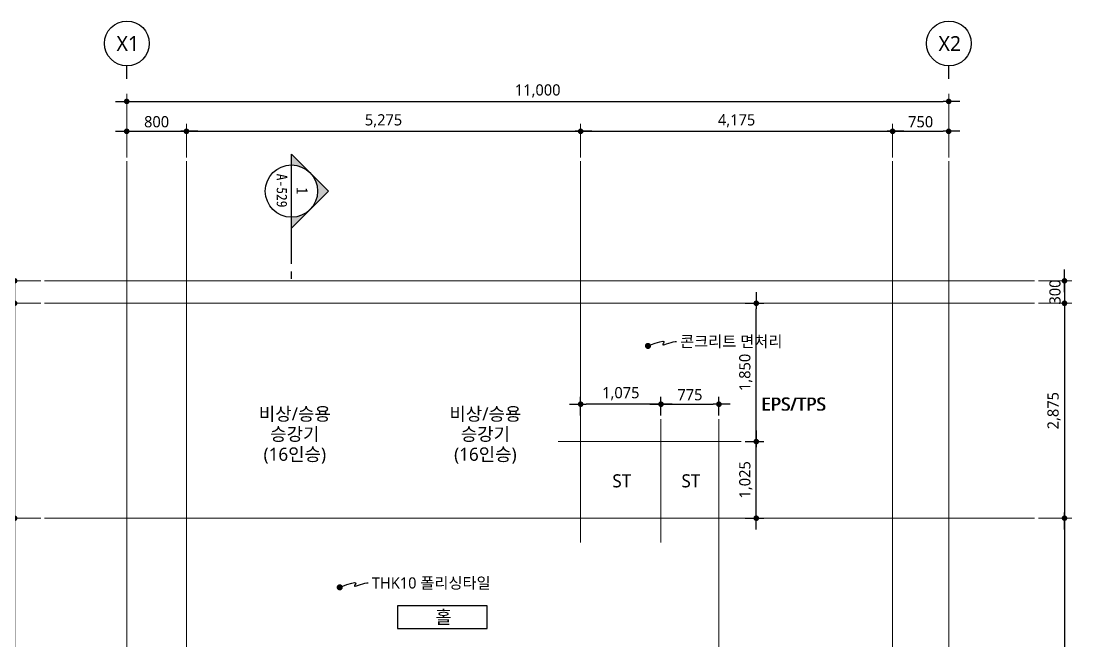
# Model space of a CAD drawing. Header units: millimetres. Extents: x 1424731 to 1631737, y 707248 to 849681.
# Drawn here: x 1468973 to 1483037, y 760089 to 768381 of the extents above; entities that cross this region are included whole.
import ezdxf
from ezdxf.enums import TextEntityAlignment as Align

# ---------------------------------------------------------------- set-up
doc = ezdxf.new("R2010")
doc.units = ezdxf.units.MM
doc.header["$MEASUREMENT"] = 0
doc.linetypes.add('CEN', pattern=[62, 60, -1, 0, -1])
doc.layers.get('0').update_dxf_attribs({"linetype": 'CONTINUOUS'})
for name, color, linetype, lineweight in [('A-AXIS-BUBL', 7, 'CONTINUOUS', 25), ('A-CNTL', 1, 'CEN', 15), ('A-DIMS', 7, 'CONTINUOUS', 25), ('A-MKXS-LEAD', 7, 'CONTINUOUS', 25), ('A-MKXS-MAK1', 3, 'CONTINUOUS', 25), ('A-MKXS-TEXT1', 3, 'CONTINUOUS', 25), ('A-MKXS-TEXT2', 7, 'CONTINUOUS', 25), ('A-MKXX-NAME', 3, 'CONTINUOUS', 25), ('A-MKXX-SYMB', 7, 'CONTINUOUS', 25), ('A-XXXX-TXT2', 3, 'CONTINUOUS', 25)]:
    doc.layers.add(name, color=color, linetype=linetype, lineweight=lineweight)
doc.styles.add('HY울릉도L', font='')
doc.styles.add('돋움체', font='')
doc.styles.add('맑은고딕', font='malgun.ttf')
doc.styles.get('HY울릉도L').set_extended_font_data('HYwulM')
doc.styles.get('돋움체').set_extended_font_data('DotumChe')
doc.dimstyles.new('CDIM', dxfattribs={"dimtxt": 3, "dimasz": 1.5, "dimexe": 2, "dimexo": 1, "dimgap": 1, "dimtad": 1, "dimdec": 0, "dimrnd": 0.5, "dimzin": 0, "dimdsep": 32, "dimlunit": 6, "dimtxsty": 'HY울릉도L', "dimblk1": '_CIDOT', "dimblk2": '_CIDOT', "dimsah": 1, "dimcen": 5.5, "dimclrd": 2, "dimclre": 2, "dimclrt": 7, "dimadec": 0, "dimazin": 0, "dimtfac": 1, "dimtdec": 0, "dimtix": 1, "dimtmove": 2, "dimatfit": 1, "dimldrblk": '_CIDOT', "dimfxl": 1, "dimtolj": 1, "dimtzin": 0, "dimlwd": -1, "dimarcsym": 0})

# ---------------------------------------------------------------- blocks, each defined once
blk = doc.blocks.new('_CIDOT')
at = {"color": 0, "linetype": 'ByBlock'}
blk.add_line((2, 0), (-1, 0), dxfattribs=at)
at = {"color": 0, "linetype": 'ByBlock', "const_width": 0.5}
blk.add_lwpolyline([(-0.25, 0, 1), (0.25, 0, 1)], format="xyb", close=True, dxfattribs=at)
blk = doc.blocks.new('*D522')
at = {"layer": 'A-DIMS', "transparency": 16777216}
for p, q in [((-1500, 75), (-1500, 150)), ((-1500, 0), (-1500, -300)), ((-1500, -375), (-1500, -450))]:
    blk.add_line(p, q, dxfattribs=at)
at = {"layer": 'A-DIMS', "lineweight": -2, "transparency": 16777216}
for p, q in [((-1150, 0), (-1600, 0)), ((-1150, -300), (-1600, -300))]:
    blk.add_line(p, q, dxfattribs=at)
at = {"layer": 'A-DIMS', "transparency": 16777216, "xscale": 75, "yscale": 75, "zscale": 75}
for p, rotation in [((-1500, 0), 270), ((-1500, -300), 90)]:
    blk.add_blockref('_CIDOT', p, dxfattribs=dict(at, rotation=rotation))
at = {"layer": 'A-DIMS', "color": 3, "transparency": 16777216, "insert": (-1627, -150), "char_height": 150, "attachment_point": 5, "rotation": 90, "style": '맑은고딕'}
blk.add_mtext('\\A1;300', dxfattribs=at)
blk = doc.blocks.new('*D523')
at = {"layer": 'A-DIMS', "lineweight": -2, "transparency": 16777216}
for p, q in [((800, 1650), (800, 2100)), ((6075, 1650), (6075, 2100))]:
    blk.add_line(p, q, dxfattribs=at)
at = {"layer": 'A-DIMS', "transparency": 16777216}
blk.add_line((875, 2000), (6000, 2000), dxfattribs=at)
at = {"layer": 'A-DIMS', "transparency": 16777216, "xscale": 75, "yscale": 75, "zscale": 75, "rotation": 180}
blk.add_blockref('_CIDOT', (800, 2000), dxfattribs=at)
at = {"layer": 'A-DIMS', "transparency": 16777216, "xscale": 75, "yscale": 75, "zscale": 75}
blk.add_blockref('_CIDOT', (6075, 2000), dxfattribs=at)
at = {"layer": 'A-DIMS', "color": 3, "transparency": 16777216, "insert": (3437, 2140), "char_height": 150, "attachment_point": 5, "style": '맑은고딕'}
blk.add_mtext('\\A1;5,275', dxfattribs=at)
blk = doc.blocks.new('*D524')
at = {"layer": 'A-DIMS', "lineweight": -2, "transparency": 16777216}
for p, q in [((0, 1650), (0, 2500)), ((11000, 1650), (11000, 2500))]:
    blk.add_line(p, q, dxfattribs=at)
at = {"layer": 'A-DIMS', "transparency": 16777216}
blk.add_line((75, 2400), (10925, 2400), dxfattribs=at)
at = {"layer": 'A-DIMS', "transparency": 16777216, "xscale": 75, "yscale": 75, "zscale": 75, "rotation": 180}
blk.add_blockref('_CIDOT', (0, 2400), dxfattribs=at)
at = {"layer": 'A-DIMS', "transparency": 16777216, "xscale": 75, "yscale": 75, "zscale": 75}
blk.add_blockref('_CIDOT', (11000, 2400), dxfattribs=at)
at = {"layer": 'A-DIMS', "color": 3, "transparency": 16777216, "insert": (5500, 2540), "char_height": 150, "attachment_point": 5, "style": '맑은고딕'}
blk.add_mtext('\\A1;11,000', dxfattribs=at)
blk = doc.blocks.new('*D525')
at = {"layer": 'A-DIMS', "lineweight": -2, "transparency": 16777216}
for p, q in [((0, 1650), (0, 2100)), ((800, 1650), (800, 2100))]:
    blk.add_line(p, q, dxfattribs=at)
at = {"layer": 'A-DIMS', "transparency": 16777216}
blk.add_line((75, 2000), (725, 2000), dxfattribs=at)
at = {"layer": 'A-DIMS', "transparency": 16777216, "xscale": 75, "yscale": 75, "zscale": 75, "rotation": 180}
blk.add_blockref('_CIDOT', (0, 2000), dxfattribs=at)
at = {"layer": 'A-DIMS', "transparency": 16777216, "xscale": 75, "yscale": 75, "zscale": 75}
blk.add_blockref('_CIDOT', (800, 2000), dxfattribs=at)
at = {"layer": 'A-DIMS', "color": 3, "transparency": 16777216, "insert": (400, 2127), "char_height": 150, "attachment_point": 5, "style": '맑은고딕'}
blk.add_mtext('\\A1;800', dxfattribs=at)
blk = doc.blocks.new('*D526')
at = {"layer": 'A-DIMS', "lineweight": -2, "transparency": 16777216}
for p, q in [((6075, 1650), (6075, 2100)), ((10250, 1650), (10250, 2100))]:
    blk.add_line(p, q, dxfattribs=at)
at = {"layer": 'A-DIMS', "transparency": 16777216}
blk.add_line((6150, 2000), (10175, 2000), dxfattribs=at)
at = {"layer": 'A-DIMS', "transparency": 16777216, "xscale": 75, "yscale": 75, "zscale": 75, "rotation": 180}
blk.add_blockref('_CIDOT', (6075, 2000), dxfattribs=at)
at = {"layer": 'A-DIMS', "transparency": 16777216, "xscale": 75, "yscale": 75, "zscale": 75}
blk.add_blockref('_CIDOT', (10250, 2000), dxfattribs=at)
at = {"layer": 'A-DIMS', "color": 3, "transparency": 16777216, "insert": (8162, 2140), "char_height": 150, "attachment_point": 5, "style": '맑은고딕'}
blk.add_mtext('\\A1;4,175', dxfattribs=at)
blk = doc.blocks.new('*D527')
at = {"layer": 'A-DIMS', "lineweight": -2, "transparency": 16777216}
for p, q in [((10250, 1650), (10250, 2100)), ((11000, 1650), (11000, 2100))]:
    blk.add_line(p, q, dxfattribs=at)
at = {"layer": 'A-DIMS', "transparency": 16777216}
blk.add_line((10325, 2000), (10925, 2000), dxfattribs=at)
at = {"layer": 'A-DIMS', "transparency": 16777216, "xscale": 75, "yscale": 75, "zscale": 75, "rotation": 180}
blk.add_blockref('_CIDOT', (10250, 2000), dxfattribs=at)
at = {"layer": 'A-DIMS', "transparency": 16777216, "xscale": 75, "yscale": 75, "zscale": 75}
blk.add_blockref('_CIDOT', (11000, 2000), dxfattribs=at)
at = {"layer": 'A-DIMS', "color": 3, "transparency": 16777216, "insert": (10625, 2127), "char_height": 150, "attachment_point": 5, "style": '맑은고딕'}
blk.add_mtext('\\A1;750', dxfattribs=at)
blk = doc.blocks.new('*D528')
at = {"layer": 'A-DIMS', "lineweight": -2, "transparency": 16777216}
for p, q in [((-1150, 0), (-2000, 0)), ((-1150, -13000), (-2000, -13000))]:
    blk.add_line(p, q, dxfattribs=at)
at = {"layer": 'A-DIMS', "transparency": 16777216}
blk.add_line((-1900, -75), (-1900, -12925), dxfattribs=at)
at = {"layer": 'A-DIMS', "transparency": 16777216, "xscale": 75, "yscale": 75, "zscale": 75}
for p, rotation in [((-1900, 0), 90), ((-1900, -13000), 270)]:
    blk.add_blockref('_CIDOT', p, dxfattribs=dict(at, rotation=rotation))
at = {"layer": 'A-DIMS', "color": 3, "transparency": 16777216, "insert": (-2040, -6500), "char_height": 150, "attachment_point": 5, "rotation": 90, "style": '맑은고딕'}
blk.add_mtext('\\A1;13,000', dxfattribs=at)
blk = doc.blocks.new('*D529')
at = {"layer": 'A-DIMS', "lineweight": -2, "transparency": 16777216}
for p, q in [((-1150, -300), (-1600, -300)), ((-1150, -3175), (-1600, -3175))]:
    blk.add_line(p, q, dxfattribs=at)
at = {"layer": 'A-DIMS', "transparency": 16777216}
blk.add_line((-1500, -375), (-1500, -3100), dxfattribs=at)
at = {"layer": 'A-DIMS', "transparency": 16777216, "xscale": 75, "yscale": 75, "zscale": 75}
for p, rotation in [((-1500, -300), 90), ((-1500, -3175), 270)]:
    blk.add_blockref('_CIDOT', p, dxfattribs=dict(at, rotation=rotation))
at = {"layer": 'A-DIMS', "color": 3, "transparency": 16777216, "insert": (-1640, -1737), "char_height": 150, "attachment_point": 5, "rotation": 90, "style": '맑은고딕'}
blk.add_mtext('\\A1;2,875', dxfattribs=at)
blk = doc.blocks.new('*D530')
at = {"layer": 'A-DIMS', "lineweight": -2, "transparency": 16777216}
for p, q in [((-1150, -3175), (-1600, -3175)), ((-1150, -5825), (-1600, -5825))]:
    blk.add_line(p, q, dxfattribs=at)
at = {"layer": 'A-DIMS', "transparency": 16777216}
blk.add_line((-1500, -3250), (-1500, -5750), dxfattribs=at)
at = {"layer": 'A-DIMS', "transparency": 16777216, "xscale": 75, "yscale": 75, "zscale": 75}
for p, rotation in [((-1500, -3175), 90), ((-1500, -5825), 270)]:
    blk.add_blockref('_CIDOT', p, dxfattribs=dict(at, rotation=rotation))
at = {"layer": 'A-DIMS', "color": 3, "transparency": 16777216, "insert": (-1640, -4500), "char_height": 150, "attachment_point": 5, "rotation": 90, "style": '맑은고딕'}
blk.add_mtext('\\A1;2,650', dxfattribs=at)
blk = doc.blocks.new('*D534')
at = {"layer": 'A-DIMS', "transparency": 16777216}
for p, q in [((12550, 75), (12550, 150)), ((12550, 0), (12550, -300)), ((12550, -375), (12550, -450))]:
    blk.add_line(p, q, dxfattribs=at)
at = {"layer": 'A-DIMS', "lineweight": -2, "transparency": 16777216}
for p, q in [((12200, 0), (12650, 0)), ((12200, -300), (12650, -300))]:
    blk.add_line(p, q, dxfattribs=at)
at = {"layer": 'A-DIMS', "transparency": 16777216, "xscale": 75, "yscale": 75, "zscale": 75}
for p, rotation in [((12550, 0), 270), ((12550, -300), 90)]:
    blk.add_blockref('_CIDOT', p, dxfattribs=dict(at, rotation=rotation))
at = {"layer": 'A-DIMS', "color": 3, "transparency": 16777216, "insert": (12423, -150), "char_height": 150, "attachment_point": 5, "rotation": 90, "style": '맑은고딕'}
blk.add_mtext('\\A1;300', dxfattribs=at)
blk = doc.blocks.new('*D535')
at = {"layer": 'A-DIMS', "lineweight": -2, "transparency": 16777216}
for p, q in [((12200, -300), (12650, -300)), ((12200, -3175), (12650, -3175))]:
    blk.add_line(p, q, dxfattribs=at)
at = {"layer": 'A-DIMS', "transparency": 16777216}
blk.add_line((12550, -375), (12550, -3100), dxfattribs=at)
at = {"layer": 'A-DIMS', "transparency": 16777216, "xscale": 75, "yscale": 75, "zscale": 75}
for p, rotation in [((12550, -300), 90), ((12550, -3175), 270)]:
    blk.add_blockref('_CIDOT', p, dxfattribs=dict(at, rotation=rotation))
at = {"layer": 'A-DIMS', "color": 3, "transparency": 16777216, "insert": (12410, -1737), "char_height": 150, "attachment_point": 5, "rotation": 90, "style": '맑은고딕'}
blk.add_mtext('\\A1;2,875', dxfattribs=at)
blk = doc.blocks.new('*D536')
at = {"layer": 'A-DIMS', "lineweight": -2, "transparency": 16777216}
for p, q in [((12200, -3175), (12650, -3175)), ((12200, -8975), (12650, -8975))]:
    blk.add_line(p, q, dxfattribs=at)
at = {"layer": 'A-DIMS', "transparency": 16777216}
blk.add_line((12550, -3250), (12550, -8900), dxfattribs=at)
at = {"layer": 'A-DIMS', "transparency": 16777216, "xscale": 75, "yscale": 75, "zscale": 75}
for p, rotation in [((12550, -3175), 90), ((12550, -8975), 270)]:
    blk.add_blockref('_CIDOT', p, dxfattribs=dict(at, rotation=rotation))
at = {"layer": 'A-DIMS', "color": 3, "transparency": 16777216, "insert": (12410, -6075), "char_height": 150, "attachment_point": 5, "rotation": 90, "style": '맑은고딕'}
blk.add_mtext('\\A1;5,800', dxfattribs=at)
blk = doc.blocks.new('CORE 4- 단면')
at = {"layer": 'A-MKXS-MAK1'}
h = blk.add_hatch(color=256, dxfattribs=at)
h.paths.add_polyline_path([(3895, 11325), (3647, 11078, 0.414214), (3647, 11572)])
h.paths.add_polyline_path([(3647, 11078), (3400, 10830), (3400, 10975, 0.198912)])
h.paths.add_polyline_path([(3647, 11572, 0.198912), (3400, 11675), (3400, 11820)])
h = blk.add_hatch(color=256, dxfattribs=at)
h.paths.add_polyline_path([(495, 845), (742, 597, 0.414214), (247, 597)])
h.paths.add_polyline_path([(742, 597), (990, 350), (845, 350, 0.198912)])
h.paths.add_polyline_path([(247, 597, 0.198912), (145, 350), (0, 350)])
for points in [[(12845, 650), (12945, 650), (12945, 350), (12845, 350)], [(3700, -3575), (3700, -3675), (3400, -3675), (3400, -3575)]]:
    blk.add_hatch(color=256, dxfattribs=at).paths.add_polyline_path(points)
for p, q in [((3400, 11820), (3895, 11325)), ((3400, 10352), (3400, 11820)), ((3400, 10830), (3895, 11325)), ((3400, 10152), (3400, 10252)), ((0, 350), (495, 845)), ((990, 350), (495, 845)), ((12945, 650), (12845, 650)), ((12845, 350), (12845, 650)), ((12945, 350), (12945, 650)), ((1468, 350), (0, 350)), ((1668, 350), (1568, 350)), ((12182, 350), (12082, 350)), ((12945, 350), (12282, 350)), ((3400, -2912), (3400, -2812)), ((3400, -3675), (3400, -3012)), ((3400, -3575), (3700, -3575)), ((3700, -3675), (3700, -3575)), ((3400, -3675), (3700, -3675))]:
    blk.add_line(p, q, dxfattribs=at)
for centre in [(3400, 11325), (495, 350)]:
    blk.add_circle(centre, 350, dxfattribs=at)
at = {"layer": 'A-MKXS-TEXT2', "style": '돋움체'}
for s, height, p in [('A-529', 140, (3272, 11332)), ('1', 150, (3544, 11329))]:
    blk.add_text(s, height=height, rotation=270, dxfattribs=at).set_placement(p, align=Align.MIDDLE)
for s, height, p in [('1', 150, (491, 494)), ('A-528', 140, (488, 222))]:
    blk.add_text(s, height=height, dxfattribs=at).set_placement(p, align=Align.MIDDLE)
blk = doc.blocks.new('비상승용승강기16인승')
at = {"layer": 'A-MKXX-NAME', "style": '맑은고딕'}
for s, p in [('비상/승용', (0, 270)), ('승강기', (0, 0)), ('(16인승)', (0, -270))]:
    blk.add_text(s, height=175, dxfattribs=at).set_placement(p, align=Align.MIDDLE_CENTER)
blk = doc.blocks.new('*D601')
at = {"layer": 'A-DIMS', "lineweight": -2, "transparency": 16777216}
for p, q in [((1478662, 762756), (1478912, 762756)), ((1478662, 761731), (1478912, 761731))]:
    blk.add_line(p, q, dxfattribs=at)
at = {"layer": 'A-DIMS', "transparency": 16777216}
blk.add_line((1478812, 761806), (1478812, 762681), dxfattribs=at)
at = {"layer": 'A-DIMS', "transparency": 16777216, "xscale": 75, "yscale": 75, "zscale": 75}
for p, rotation in [((1478812, 762756), 90), ((1478812, 761731), 270)]:
    blk.add_blockref('_CIDOT', p, dxfattribs=dict(at, rotation=rotation))
at = {"layer": 'A-DIMS', "color": 3, "transparency": 16777216, "insert": (1478672, 762244), "char_height": 150, "attachment_point": 5, "rotation": 90, "style": '맑은고딕'}
blk.add_mtext('\\A1;1,025', dxfattribs=at)
blk = doc.blocks.new('*D602')
at = {"layer": 'A-DIMS', "lineweight": -2, "transparency": 16777216}
for p, q in [((1478662, 764606), (1478912, 764606)), ((1478662, 762756), (1478912, 762756))]:
    blk.add_line(p, q, dxfattribs=at)
at = {"layer": 'A-DIMS', "transparency": 16777216}
blk.add_line((1478812, 762831), (1478812, 764531), dxfattribs=at)
at = {"layer": 'A-DIMS', "transparency": 16777216, "xscale": 75, "yscale": 75, "zscale": 75}
for p, rotation in [((1478812, 764606), 90), ((1478812, 762756), 270)]:
    blk.add_blockref('_CIDOT', p, dxfattribs=dict(at, rotation=rotation))
at = {"layer": 'A-DIMS', "color": 3, "transparency": 16777216, "insert": (1478672, 763681), "char_height": 150, "attachment_point": 5, "rotation": 90, "style": '맑은고딕'}
blk.add_mtext('\\A1;1,850', dxfattribs=at)
blk = doc.blocks.new('*D603')
at = {"layer": 'A-DIMS', "lineweight": -2, "transparency": 16777216}
for p, q in [((1477537, 763106), (1477537, 763356)), ((1478312, 763106), (1478312, 763356))]:
    blk.add_line(p, q, dxfattribs=at)
at = {"layer": 'A-DIMS', "transparency": 16777216}
blk.add_line((1477612, 763256), (1478237, 763256), dxfattribs=at)
at = {"layer": 'A-DIMS', "transparency": 16777216, "xscale": 75, "yscale": 75, "zscale": 75, "rotation": 180}
blk.add_blockref('_CIDOT', (1477537, 763256), dxfattribs=at)
at = {"layer": 'A-DIMS', "transparency": 16777216, "xscale": 75, "yscale": 75, "zscale": 75}
blk.add_blockref('_CIDOT', (1478312, 763256), dxfattribs=at)
at = {"layer": 'A-DIMS', "color": 3, "transparency": 16777216, "insert": (1477924, 763382), "char_height": 150, "attachment_point": 5, "style": '맑은고딕'}
blk.add_mtext('\\A1;775', dxfattribs=at)
blk = doc.blocks.new('*D604')
at = {"layer": 'A-DIMS', "lineweight": -2, "transparency": 16777216}
for p, q in [((1476462, 763106), (1476462, 763356)), ((1477537, 763106), (1477537, 763356))]:
    blk.add_line(p, q, dxfattribs=at)
at = {"layer": 'A-DIMS', "transparency": 16777216}
blk.add_line((1477462, 763256), (1476537, 763256), dxfattribs=at)
at = {"layer": 'A-DIMS', "transparency": 16777216, "xscale": 75, "yscale": 75, "zscale": 75, "rotation": 180}
blk.add_blockref('_CIDOT', (1476462, 763256), dxfattribs=at)
at = {"layer": 'A-DIMS', "transparency": 16777216, "xscale": 75, "yscale": 75, "zscale": 75}
blk.add_blockref('_CIDOT', (1477537, 763256), dxfattribs=at)
at = {"layer": 'A-DIMS', "color": 3, "transparency": 16777216, "insert": (1476999, 763397), "char_height": 150, "attachment_point": 5, "style": '맑은고딕'}
blk.add_mtext('\\A1;1,075', dxfattribs=at)
blk = doc.blocks.new('CORE1_GRID')
at = {"layer": 'A-AXIS-BUBL', "ltscale": 0.2}
for p, q in [((0, 2700), (0, 2875)), ((11000, 2700), (11000, 2875))]:
    blk.add_line(p, q, dxfattribs=at)
for centre in [(2.9, 3175), (11002.9, 3175)]:
    blk.add_circle(centre, 300, dxfattribs=at)
at = {"layer": 'A-CNTL'}
for p, q in [((0, 1600), (0, -14200)), ((800, 1600), (800, -14200)), ((6075, 1600), (6075, -3500)), ((10250, 1600), (10250, -12600)), ((11000, 1600), (11000, -14200)), ((-1100, 0), (12150, 0)), ((-1100, -300), (12150, -300)), ((7150, -1850), (7150, -3500)), ((7925, -1850), (7925, -12600)), ((5775, -2150), (8225, -2150)), ((-1100, -3175), (12150, -3175))]:
    blk.add_line(p, q, dxfattribs=at)
at = {"layer": 'A-XXXX-TXT2', "ltscale": 0.2, "style": '맑은고딕'}
for s, p in [('X1', (15, 3174.3)), ('X2', (11015, 3174.3))]:
    blk.add_text(s, height=200, dxfattribs=at).set_placement(p, align=Align.MIDDLE)
at = {"layer": 'A-DIMS'}
for base, p1, p2, picture, middle in [((11000, 2400), (0, 1600), (11000, 1600), '*D524', (5500, 2540.5)), ((800, 2000), (0, 1600), (800, 1600), '*D525', (400, 2127.5)), ((6075, 2000), (800, 1600), (6075, 1600), '*D523', (3437.5, 2140.1)), ((10250, 2000), (6075, 1600), (10250, 1600), '*D526', (8162.5, 2140.5)), ((11000, 2000), (10250, 1600), (11000, 1600), '*D527', (10625, 2127.5))]:
    dim = blk.add_linear_dim(base=base, p1=p1, p2=p2, dimstyle='CDIM', override={"dimscale": 50, "dimtxsty": '맑은고딕', "dimclrd": 256, "dimclre": 256, "dimclrt": 3}, dxfattribs=at)
    dim.commit()
    dim.dimension.update_dxf_attribs({"geometry": picture, "text_midpoint": middle})
for base, p1, p2, picture, middle in [((-1900, -13000), (-1100, 0), (-1100, -13000), '*D528', (-2040.5, -6500)), ((-1500, -300), (-1100, 0), (-1100, -300), '*D522', (-1627.5, -150)), ((12550, -300), (12150, 0), (12150, -300), '*D534', (12422.5, -150)), ((-1500, -3175), (-1100, -300), (-1100, -3175), '*D529', (-1640.1, -1737.5)), ((12550, -3175), (12150, -300), (12150, -3175), '*D535', (12409.9, -1737.5)), ((-1500, -5825), (-1100, -3175), (-1100, -5825), '*D530', (-1640.1, -4500)), ((12550, -8975), (12150, -3175), (12150, -8975), '*D536', (12409.9, -6075))]:
    dim = blk.add_linear_dim(base=base, p1=p1, p2=p2, angle=90, dimstyle='CDIM', override={"dimscale": 50, "dimtxsty": '맑은고딕', "dimclrd": 256, "dimclre": 256, "dimclrt": 3}, dxfattribs=at)
    dim.commit()
    dim.dimension.update_dxf_attribs({"geometry": picture, "text_midpoint": middle})

msp = doc.modelspace()

# ---------------------------------------------------------------- linework, layer by layer
at = {"layer": 'A-MKXS-LEAD', "const_width": 40}
for points in [[(1477342.2, 764037.6, 1), (1477383.6, 764033.4, 1)], [(1473217.1, 760808.6, 1), (1473258.5, 760804.4, 1)]]:
    msp.add_lwpolyline(points, format="xyb", close=True, dxfattribs=at)
at = {"layer": 'A-MKXS-LEAD'}
for points in [[(1477362.1, 764035.2), (1477459.8, 764072.1), (1477523.5, 764091.9), (1477559.8, 764098.4), (1477575.1, 764094.9), (1477576.3, 764085), (1477569.8, 764072.2), (1477562.3, 764060), (1477560.3, 764051.9), (1477569, 764050.6), (1477587.1, 764055), (1477612, 764063.2), (1477640.9, 764073.3), (1477671.1, 764083.4), (1477699.9, 764091.6), (1477724.6, 764095.9), (1477742.4, 764094.5)], [(1473237, 760806.2), (1473334.7, 760843), (1473398.4, 760862.9), (1473434.7, 760869.4), (1473450.1, 760865.9), (1473451.2, 760856), (1473444.7, 760843.2), (1473437.2, 760831), (1473435.2, 760822.9), (1473443.9, 760821.6), (1473462, 760826), (1473486.9, 760834.2), (1473515.8, 760844.3), (1473546, 760854.4), (1473574.8, 760862.6), (1473599.5, 760866.9), (1473617.4, 760865.4)]]:
    msp.add_lwpolyline(points, dxfattribs=at)
at = {"layer": 'A-MKXX-SYMB'}
msp.add_lwpolyline([(1474012.9, 760258.1), (1475212.9, 760258.1), (1475212.9, 760558.1), (1474012.9, 760558.1)], close=True, dxfattribs=at)

# ---------------------------------------------------------------- block references
msp.add_blockref('CORE 4- 단면', (1469192, 754781.2))
at = {"layer": 'A-CNTL'}
msp.add_blockref('CORE1_GRID', (1470387, 764906.2), dxfattribs=at)
at = {"layer": 'A-MKXX-NAME'}
for p in [(1472637, 762856.2), (1475187, 762856.2)]:
    msp.add_blockref('비상승용승강기16인승', p, dxfattribs=at)

# ---------------------------------------------------------------- texts
at = {"layer": 'A-MKXS-TEXT1', "style": '맑은고딕'}
for s, p in [('콘크리트 면처리', (1477793.3, 764094.8)), ('THK10 폴리싱타일', (1473667.4, 760865.4))]:
    msp.add_text(s, height=150, dxfattribs=at).set_placement(p, align=Align.MIDDLE_LEFT)
at = {"layer": 'A-MKXX-NAME', "style": '맑은고딕'}
for s, p in [('EPS/TPS', (1479307.4, 763258)), ('EPS/TPS', (1479316.3, 763258)), ('ST', (1477012, 762231.2)), ('ST', (1477937, 762231.2)), ('홀', (1474627.4, 760408.1))]:
    msp.add_text(s, height=175, dxfattribs=at).set_placement(p, align=Align.MIDDLE_CENTER)

# ---------------------------------------------------------------- dimensions: what is measured, and where the dimension line sits
at = {"layer": 'A-DIMS'}
for base, p1, p2, angle, picture, middle in [((1478812, 764606.2), (1478612, 762756.2), (1478612, 764606.2), 90, '*D602', (1478671.5, 763681.2)), ((1476462, 763256.2), (1477537, 763056.2), (1476462, 763056.2), 180, '*D604', (1476999.5, 763396.7)), ((1478812, 762756.2), (1478612, 761731.2), (1478612, 762756.2), 90, '*D601', (1478671.5, 762243.7))]:
    dim = msp.add_linear_dim(base=base, p1=p1, p2=p2, angle=angle, dimstyle='CDIM', override={"dimscale": 50, "dimtxsty": '맑은고딕', "dimclrd": 256, "dimclre": 256, "dimclrt": 3}, dxfattribs=at)
    dim.commit()
    dim.dimension.update_dxf_attribs({"geometry": picture, "text_midpoint": middle})
dim = msp.add_linear_dim(base=(1478312, 763256.2), p1=(1477537, 763056.2), p2=(1478312, 763056.2), dimstyle='CDIM', override={"dimscale": 50, "dimtxsty": '맑은고딕', "dimclrd": 256, "dimclre": 256, "dimclrt": 3}, dxfattribs=at)
dim.commit()
dim.dimension.update_dxf_attribs({"geometry": '*D603', "text_midpoint": (1477924.5, 763382.4)})

doc.saveas('drawing.dxf')
